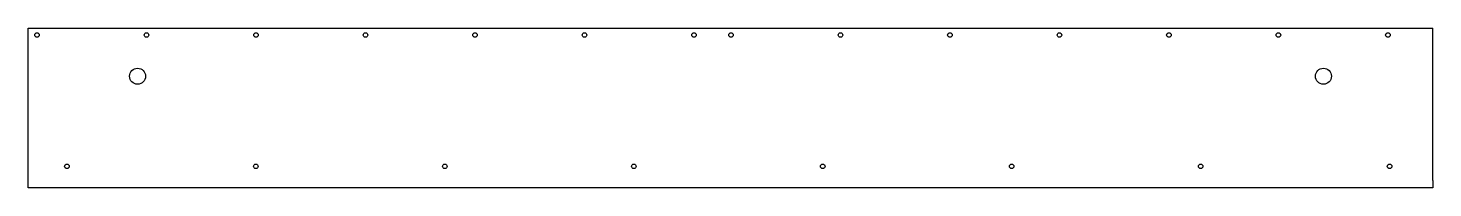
# Model space of a CAD drawing. Extents: x 0 to 77, y 0 to 8.8.
import ezdxf

# ---------------------------------------------------------------- set-up
doc = ezdxf.new("R2010")
doc.units = 0
doc.header["$LTSCALE"] = 1.21
doc.layers.get('0').update_dxf_attribs({"linetype": 'CONTINUOUS'})
doc.layers.add('DTM_AXES', color=7, linetype='CONTINUOUS')
doc.layers.add('DTM_SURFS', color=7, linetype='CONTINUOUS')

msp = doc.modelspace()

# ---------------------------------------------------------------- linework, layer by layer
at = {"color": 3, "linetype": 'CONTINUOUS'}
for p, q in [((0, 0.473), (0, 1.843)), ((76.98, 0.473), (76.98, 1.843)), ((0, 0), (0, 0.399)), ((76.98, 0), (0, 0)), ((76.98, 0.399), (76.98, 0))]:
    msp.add_line(p, q, dxfattribs=at)
at = {"layer": 'DTM_AXES', "color": 3, "linetype": 'CONTINUOUS'}
for p, q in [((0, 3.639), (0, 3.713)), ((76.98, 3.639), (76.98, 3.713)), ((0, 2.306), (0, 2.38)), ((76.98, 2.306), (76.98, 2.38)), ((0, 1.843), (0, 1.917)), ((76.98, 1.843), (76.98, 1.917)), ((0, 0.399), (0, 0.473)), ((76.98, 0.399), (76.98, 0.473))]:
    msp.add_line(p, q, dxfattribs=at)
for centre, radius in [((0.49, 8.383), 0.125), ((6.49, 8.383), 0.125), ((12.49, 8.383), 0.125), ((18.49, 8.383), 0.125), ((24.49, 8.383), 0.125), ((30.49, 8.383), 0.125), ((36.49, 8.383), 0.125), ((38.515, 8.383), 0.125), ((44.515, 8.383), 0.125), ((50.515, 8.383), 0.125), ((56.515, 8.383), 0.125), ((62.515, 8.383), 0.125), ((68.515, 8.383), 0.125), ((74.515, 8.383), 0.125), ((6, 6.123), 0.438), ((70.98, 6.123), 0.438), ((2.127, 1.183), 0.125), ((12.481, 1.183), 0.125), ((22.836, 1.183), 0.125), ((33.19, 1.183), 0.125), ((43.544, 1.183), 0.125), ((53.898, 1.183), 0.125), ((64.253, 1.183), 0.125), ((74.607, 1.183), 0.125)]:
    msp.add_circle(centre, radius, dxfattribs=at)
at = {"layer": 'DTM_SURFS', "color": 3, "linetype": 'CONTINUOUS'}
for p, q in [((0, 3.713), (0, 8.763)), ((0, 8.763), (76.98, 8.763)), ((76.98, 3.713), (76.98, 8.763)), ((0, 2.38), (0, 3.639)), ((76.98, 2.38), (76.98, 3.639)), ((0, 1.917), (0, 2.306)), ((76.98, 1.917), (76.98, 2.306))]:
    msp.add_line(p, q, dxfattribs=at)

doc.saveas('drawing.dxf')
